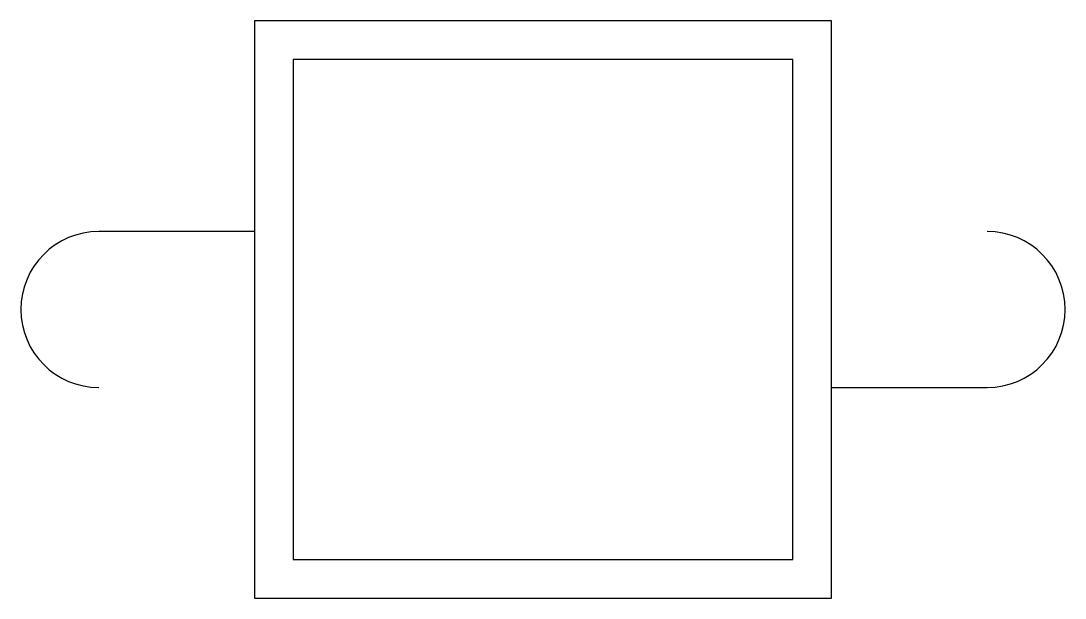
# Model space of a CAD drawing. Header units: feet. Extents: x -0.91 to 0.91, y -0.5 to 0.5.
import ezdxf

# ---------------------------------------------------------------- set-up
doc = ezdxf.new("R2010")
doc.units = ezdxf.units.FT
doc.header["$MEASUREMENT"] = 0

msp = doc.modelspace()

# ---------------------------------------------------------------- linework, layer by layer
for p, q in [((-0.5, 0.1351, 1.0001), (-0.7702, 0.1351, 1.0001)), ((0.5, -0.1351, 1.0001), (0.7702, -0.1351, 1.0001))]:
    msp.add_line(p, q)
at = {"elevation": 1.0001}
msp.add_lwpolyline([(-0.4333, 0.4333), (-0.4333, -0.4333), (0.4333, -0.4333), (0.4333, 0.4333)], close=True, dxfattribs=at)
for centre, start, end in [((-0.7702, 0, 1.0001), 90, 270), ((0.7702, 0, 1.0001), 270, 90)]:
    msp.add_arc(centre, 0.1351, start, end)
msp.add_3dface([(0.5, 0.5, 1), (-0.5, 0.5, 1), (-0.5, -0.5, 1), (0.5, -0.5, 1)])
at = {"layer": 'Defpoints'}
msp.add_point((0, 0), dxfattribs=at)

doc.saveas('drawing.dxf')
